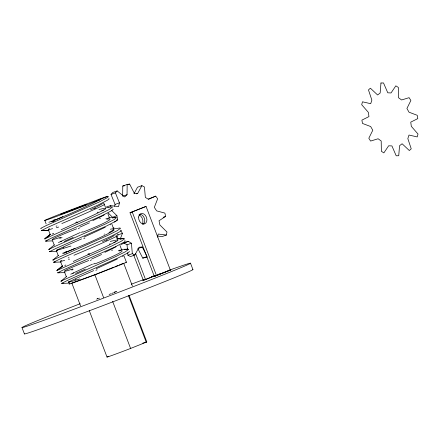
<?xml version="1.0" encoding="UTF-8"?>
<svg xmlns="http://www.w3.org/2000/svg" width="440" height="440" viewBox="0 0 440 440"><rect width="100%" height="100%" fill="white"/><g stroke="black" fill="none" stroke-linecap="round" stroke-linejoin="round"><path stroke-width="0.66" d="M122.672 196.268L122.76 186.032L127.149 184.448L129.63 184.09L134.503 193.617L137.704 193.397L141.9 185.642L144.447 186.978L145.343 197.412L148.533 199.326L155.716 196.13L157.641 198.803L154.325 207.345L156.646 210.876L164.885 213.098L165.677 216.392L159.032 220.754L159.863 224.956L166.953 232.001L166.403 235.032L162.014 236.61L157.234 236.038M114.62 206.299L115.06 204.424L111.023 194.447L112.772 192.495L117.161 190.911L124.702 196.977L127.056 194.684L127.149 184.448M110.154 206.822L110.374 205.607L118.569 206.591L119.449 202.846L115.407 192.869L117.161 190.911M157.476 237.171L158.208 234.047L166.403 235.032M116.88 237.93L118.069 234.878L122.452 233.294L120.797 230.775M120.082 239.399L122.452 233.294M133.964 193.787L137.517 187.226L141.9 185.642M127.716 252.632L127.941 255.239L130.488 256.581L134.876 254.997L139.073 247.242L142.274 247.022L146.839 255.954M107.701 196.328L87.879 204.474A30.652 0.533 -20.9 0 1 49.907 218.801A30.652 0.533 -20.9 0 1 55.369 215.941A30.652 0.533 -20.9 0 1 94.193 201.174L98.72 199.359A37.389 0.654 -20.9 0 1 107.674 196.284L108.449 196.631L107.201 197.731L98.742 202.213L45.865 225.726L40.706 228.371L41.179 228.415M44.847 238.827L50.27 234.355L44.737 238.959L45.084 239.008M112.305 218.004L115.385 217.448L116.529 217.635L113.966 219.67L105.292 224.081L54.863 246.444L48.774 249.541L49.533 249.502M66.473 276.579L60.885 281.226L61.397 281.259M56.958 270.534L62.376 266.062L56.848 270.688L57.398 270.683M50.507 234.168L44.974 238.733L99.649 214.269L109.34 209.44L112.497 207.081L111.403 206.877L108.064 207.482M48.851 249.42L54.367 244.871M53.4 260.106L52.811 260.106L58.482 255.376M62.612 265.876L57.079 270.44L111.26 246.213L121.176 241.296L124.608 238.838L123.937 238.563L116.886 238.849L123.811 238.563M61.012 281.089L115.462 256.702L125.301 251.818L128.645 249.392L127.65 249.145L124.416 249.716M52.954 259.936L107.558 235.488L117.321 230.626L120.571 228.239L119.526 228.008L116.237 228.597M114.422 222.068L117.744 219.885L116.913 215.683L111.716 210.518M98.043 212.064L97.201 212.482M100.436 218.339L99.6 218.763M110.149 243.771L109.307 244.189M112.547 250.047L111.705 250.47M95.315 208.313L94.43 208.753M104.522 233.992L104.142 234.179M106.92 240.268L106.535 240.46M116.507 291.495L116.023 291.72M60.726 241.61L61.517 241.247M63.123 247.891L63.916 247.522M72.831 273.322L73.629 272.954M75.229 279.598L76.026 279.23M53.68 219.995L54.527 219.61M56.078 226.276L56.925 225.885M65.791 251.708L66.633 251.317M68.189 257.983L69.031 257.593M76.962 221.909L75.757 222.448M79.354 228.184L78.155 228.723M82.544 231.781L81.34 232.32M84.937 238.056L83.738 238.601M89.067 253.616L87.868 254.155M91.465 259.892L90.266 260.43M94.65 263.489L93.445 264.028M95.843 270.309L97.047 269.764M148.335 199.04L155.716 196.13M121.061 244.508L128.244 241.318L131.434 243.227L132.33 253.66L134.876 254.997M115.638 291.885L114.021 292.55M97.334 298.683L97.878 298.458M130.02 212.757L146.047 206.421L170.34 270.05L154.319 276.381L130.02 212.757L146.047 206.421M80.57 305.949L71.825 283.041L94.859 274.731L113.647 267.201M114.901 266.701L118.03 265.447M119.284 264.946L123.041 263.439M154.038 276.056L142.84 280.533L145.596 279.538M155.535 275.555L145.547 279.548L135.586 253.462M158.021 274.56L159.885 273.812M108.818 356.252L107.569 356.752A21.285 0.374 -20.9 0 0 130.603 348.447L146.234 342.183L128.469 295.652M113.377 292.815L111.898 293.403M111.04 293.739L109.142 294.476M98.758 298.386L99.429 298.144M128.376 184.542L129.63 184.09M111.023 194.447L115.407 192.869M123.299 196.042L127.056 194.684M136.45 193.847L137.704 193.397M110.374 205.607L105.991 207.191L108.037 207.438M115.06 204.424L119.449 202.846M116.913 215.683L112.525 217.267L108.273 213.037M163.169 217.294L165.677 216.392M128.244 241.318L123.86 242.897L127.045 244.811L131.434 243.227M142.274 247.022L137.891 248.606L142.758 258.132L147.12 257.092M127.941 255.239L132.33 253.66M142.758 258.132L147.147 256.548M114.351 292.16L114.912 291.962M97.587 298.804L98.148 298.606M96.663 299.123L97.086 298.98M115.841 291.643L116.177 291.533M63.256 283.129L61.694 283.338L68.145 280.099L118.206 257.906L127.556 253.094L129.305 251.801L129.162 251.279M55.121 262.009L53.625 262.24L59.829 259.072L110.754 236.473L119.939 231.671L121.336 230.511L120.753 230.109M46.987 240.884L45.546 241.071L51.882 237.875L102.377 215.479L111.551 210.733L113.196 209.479L112.866 208.978M59.098 272.591L57.668 272.817L63.624 269.748L114.945 246.966L124.036 242.198L125.384 241.06L124.746 240.674M50.963 251.471L49.583 251.658L55.671 248.556L106.568 225.973L115.654 221.26L117.249 220.028L116.87 219.544M42.834 230.346L41.514 230.532L47.718 227.365L98.186 204.985L107.443 200.206L109.142 198.935L108.862 198.413M120.483 239.124L123.508 238.585M122.76 186.032L124.625 185.763M108.653 217.707L115.825 217.426M41.657 230.566L48.609 230.263M48.681 230.28L41.8 230.56L48.961 230.274M45.733 241.137L52.888 240.851M49.693 251.702L56.832 251.422M121.385 249.392L127.93 249.134M53.763 262.273L61.072 261.982M57.844 272.844L64.994 272.558M61.798 283.409L68.937 283.129M113.163 227.887L115.698 228.569M117.403 233.871L118.069 234.878M113.531 228.553L111.859 224.164M107.855 213.708L109.467 217.888M119.966 245.416L121.572 249.596M52.586 240.768L54.258 245.113M64.697 272.476L66.363 276.821M190.493 263.18L192.924 269.544M132.215 211.965L156.514 275.589M133.633 254.887L143.352 280.341M123.97 255.877L126.374 262.169M123.668 263.186L132.413 286.094M98.72 199.359L99.165 200.524M94.193 201.174L94.424 201.779M129.047 295.422L146.784 341.869M112.624 301.361L130.603 348.447M94.859 274.731L103.604 297.638M89.282 310.618L107.019 357.066M44.819 220.429L46.151 223.922M48.549 230.197L50.188 234.487M60.66 261.905L62.299 266.195M22.006 327.586L24.437 333.949M117.568 239.14L115.929 234.834M105.457 207.427L103.818 203.121M56.656 251.389L58.262 255.629M127.045 244.811L127.435 249.376M139.343 214.253A5.451 3.971 70.2 0 1 144.271 218.048A5.451 3.971 70.2 0 1 143.165 224.263M101.728 198.479A30.762 1.425 -23.8 0 1 78.584 209.996A30.762 1.425 -23.8 0 1 48.867 222.266M51.431 221.832A30.762 0.775 -23.2 0 1 62.799 216.678M53.031 221.881A30.762 1.26 -20.6 0 1 54.208 221.375M98.967 209.545A30.762 1.931 -18.8 0 1 101.772 210.953M103.433 209.99A30.762 1.782 -23.3 0 1 76.681 222.651M61.133 229.757A30.762 0.358 -24.2 0 1 77.407 222.343M52.173 234.053A30.762 1.271 -20.8 0 1 53.746 233.294M105.864 218.84A30.762 1.854 -18.6 0 1 108.488 218.372M106.849 219.257A30.762 2.332 -21.2 0 1 82.847 232.161M58.443 242.594A30.762 0.506 -24.3 0 1 80.328 232.474M64.251 241.417A30.762 0.858 -23 0 1 73.243 237.419M110.336 229.229A30.762 1.876 -18.6 0 1 112.31 228.882M112.448 228.998A30.762 2.338 -21 0 1 108.955 232.48M114.109 229.834A30.762 1.677 -23.5 0 1 94.633 240.086A30.762 1.677 -23.5 0 1 62.491 253.292M63.613 253.512A30.762 0.77 -23.2 0 1 74.96 248.364M66.127 253.16A30.762 1.26 -20.6 0 1 66.303 253.088M110.286 241.456A30.762 1.931 -18.8 0 1 113.878 242.66M115.538 241.698A30.762 1.782 -23.3 0 1 88.787 254.359M73.238 261.464A30.762 0.358 -24.2 0 1 89.513 254.051M64.752 265.529A30.762 1.271 -20.8 0 1 65.852 265.001M118.476 250.443A30.762 1.854 -18.6 0 1 120.593 250.08M118.949 250.971A30.762 2.332 -21.2 0 1 94.958 263.868M70.746 274.214A30.762 0.495 -24.3 0 1 92.493 264.171M75.581 273.482A30.762 0.858 -23 0 1 85.366 269.126M58.658 227.046A30.762 0.462 -17.5 0 1 56.392 227.722M52.58 228.624A30.762 1.265 -20.8 0 1 49.594 228.635M104.132 204.523A30.762 0.693 -23.4 0 1 91.977 210.507A30.762 0.693 -23.4 0 1 61.853 223.537M102.245 203.764A30.762 1.766 -23.4 0 1 90.425 209.891M103.219 203.099A30.762 2.338 -20.8 0 1 102.933 203.335M62.073 237.584A30.762 0.693 -18.4 0 1 59.587 238.348M60.792 237.215A30.762 1.265 -21 0 1 53.488 238.634A30.762 1.265 -21 0 1 76.632 228.822M89.469 222.811A30.762 0.468 -24.3 0 1 79.717 227.233M104.214 214.896A30.762 1.859 -23.2 0 1 92.763 220.616M70.939 246.021A30.762 0.786 -18.6 0 1 56.276 250.179M57.684 250.25A30.762 0.786 -23.2 0 1 81.571 238.915M105.297 227.238A30.762 0.611 -24.3 0 1 84.106 237.028M110.704 224.615A30.762 2.338 -21 0 1 110.396 224.823M69.504 259.127A30.762 0.457 -17.5 0 1 68.541 259.419M64.708 260.321A30.762 1.265 -20.8 0 1 61.683 260.348M116.248 236.231A30.762 0.693 -23.4 0 1 104.076 242.215A30.762 0.693 -23.4 0 1 73.975 255.239M114.351 235.477A30.762 1.766 -23.4 0 1 102.526 241.599M73.101 269.627A30.762 0.693 -18.4 0 1 71.698 270.055M72.903 268.923A30.762 1.265 -21 0 1 65.599 270.341A30.762 1.265 -21 0 1 88.743 260.53M101.58 254.518A30.762 0.468 -24.3 0 1 91.823 258.946M116.089 246.736A30.762 1.859 -23.2 0 1 104.868 252.324M79.827 278.933A30.762 0.985 -19.1 0 1 68.58 281.87M69.795 281.958A30.762 0.781 -23.2 0 1 93.671 270.622M117.276 259.001A30.762 0.605 -24.3 0 1 96.206 268.73M123.189 256.036A30.762 2.338 -21 0 1 122.513 256.531M125.912 262.257A30.652 0.533 -20.9 0 1 96.877 274.021A30.652 0.533 -20.9 0 1 69.944 283.591M142.769 343.173A21.285 0.374 -20.9 0 1 146.234 342.183M169.224 270.226A90.211 1.573 -20.9 0 1 153.093 278.905A90.211 1.573 -20.9 0 1 30.431 325.061A90.211 1.573 -20.9 0 1 80.196 303.727M131.285 284.218A90.211 1.573 -20.9 0 1 143.489 279.653M151.459 276.705A90.211 1.573 -20.9 0 1 153.302 276.023M192.693 269.544A90.211 1.573 -20.9 0 1 110.952 302.561A90.211 1.573 -20.9 0 1 24.431 333.867M139.035 214.863A5.962 4.345 70.2 0 1 142.285 224.263M380.963 83.006L380.155 93.011L377.603 94.98L370.381 88.193L368.467 89.909L371.866 100.128L370.711 103.692L362.472 101.805L361.702 104.709L368.401 112.404L368.945 116.606L361.9 120.126L362.478 123.437L370.678 126.544L372.785 130.257L368.819 138.237L370.59 141.075L378.098 138.76L381.194 140.993L381.37 151.299L383.861 152.895L388.663 145.783L391.925 145.931L396.198 155.798L398.739 155.732L399.548 145.728L402.1 143.754L409.321 150.541L411.235 148.825L407.836 138.606L408.991 135.042L417.23 136.928L418 134.024L411.307 126.335L410.757 122.128L417.802 118.608L417.225 115.297L409.024 112.195L406.918 108.477L410.883 100.496L409.112 97.663L401.61 99.974L398.508 97.741L398.332 87.439L395.841 85.838L391.039 92.95L387.778 92.802L383.504 82.934L380.963 83.006M60.825 214.275L86.174 204.633L60.825 214.275M168.102 270.848L153.808 276.573L170.852 269.858L168.102 270.848M138.638 217.014A5.451 3.971 70.2 0 0 144.381 223.938A5.451 3.971 70.2 0 0 145.305 215.259A5.451 3.971 70.2 0 0 138.638 217.014"/></g></svg>
